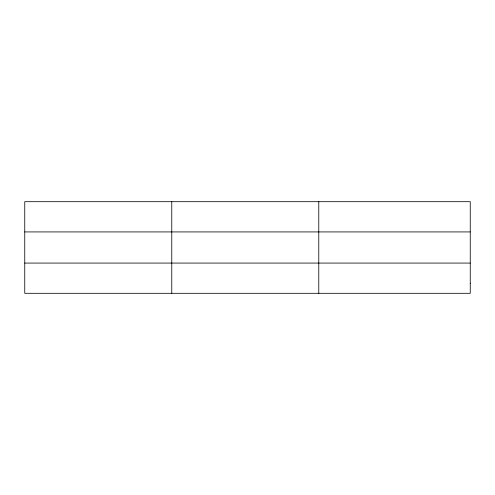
<?xml version="1.0" encoding="UTF-8"?>
<svg xmlns="http://www.w3.org/2000/svg" width="495" height="495" viewBox="0 0 495 495"><rect width="100%" height="100%" fill="white"/><g stroke="black" fill="none" stroke-linecap="round" stroke-linejoin="round"><path stroke-width="0.74" d="M171.765 201.694L171.765 293.306M318.78 201.694L318.78 293.306M24.75 231.926L470.25 231.926M24.75 263.074L470.25 263.074M470.25 283.233L470.25 293.306L24.75 293.306L24.75 201.694L470.25 201.694L470.25 283.233"/></g></svg>
